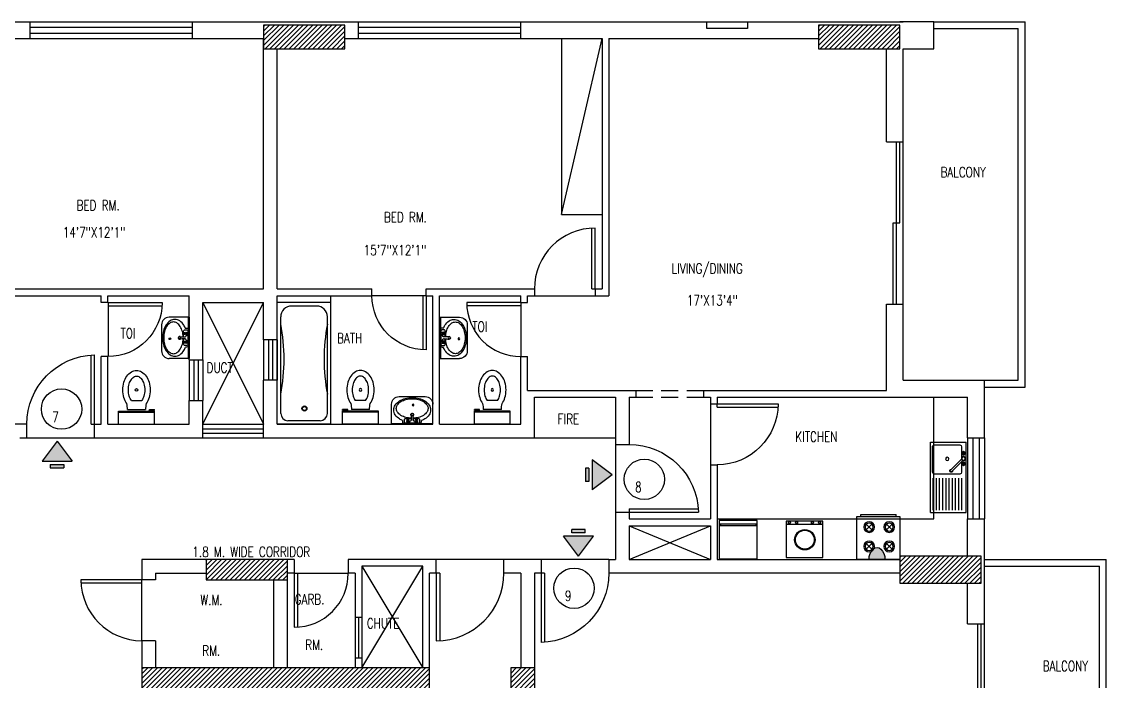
# Model space of a CAD drawing. Extents: x 5706208 to 5786773, y -2031603 to -1909573.
# Drawn here: x 5743665 to 5759690, y -1939824 to -1930075 of the extents above; entities that cross this region are included whole.
import ezdxf

# ---------------------------------------------------------------- set-up
doc = ezdxf.new("R2010")
doc.units = 0
doc.header["$LTSCALE"] = 1000
doc.header["$MEASUREMENT"] = 0
doc.linetypes.add('HIDDEN', pattern=[0.375, 0.25, -0.125])
doc.layers.get('0').update_dxf_attribs({"linetype": 'CONTINUOUS'})
for name, color, linetype in [('DOOR', 3, 'CONTINUOUS'), ('E-LIGHTING', 7, 'CONTINUOUS'), ('E-POWER', 7, 'CONTINUOUS'), ('FIXTURES', 8, 'CONTINUOUS'), ('HATCH', 254, 'CONTINUOUS'), ('STR - COLUMN', 4, 'CONTINUOUS'), ('TEXT', 2, 'CONTINUOUS'), ('WALL', 7, 'CONTINUOUS'), ('WIN', 3, 'CONTINUOUS')]:
    doc.layers.add(name, color=color, linetype=linetype)
doc.styles.add('TNR', font='romant.shx', dxfattribs={"width": 0.8})

# ---------------------------------------------------------------- blocks, each defined once
blk = doc.blocks.new('2')
at = {"layer": 'WIN'}
for p, q in [((135430, 69077), (134407, 69077)), ((135430, 69077), (135430, 69027)), ((135430, 69027), (134405, 69027))]:
    blk.add_line(p, q, dxfattribs=at)
blk.add_arc((135430, 69002), 1025, 90, 178.6024, dxfattribs=at)
blk = doc.blocks.new('4')
at = {"color": 1}
blk.add_line((137265, 121732), (138015, 121732), dxfattribs=at)
at = {"layer": 'WIN'}
for p, q in [((137215, 121732), (137265, 121732)), ((137215, 121732), (137215, 120932)), ((137265, 121732), (137265, 120934))]:
    blk.add_line(p, q, dxfattribs=at)
blk.add_arc((137215, 121732), 800, 270, 0, dxfattribs=at)
blk = doc.blocks.new('3')
at = {"layer": 'WIN'}
for p, q in [((131530, 59527), (130630, 59527)), ((131530, 59477), (130631, 59477)), ((131530, 59477), (131530, 59527))]:
    blk.add_line(p, q, dxfattribs=at)
blk.add_arc((131530, 59527), 900, 180, 270, dxfattribs=at)
blk = doc.blocks.new('A$C456860CD')
at = {"layer": 'FIXTURES'}
for p, q in [((7.1, 13.29, 50), (12.9, 13.29, 50)), ((0, 0, 50), (0, 7.3, 50)), ((0, 7.3, 50), (20, 7.3, 50)), ((0, 6.73, 50), (20, 6.73, 50)), ((4.94, 8.21, 50), (15.06, 8.21, 50)), ((17.14, 8.24, 50), (20, 8.24, 50)), ((17.14, 7.67, 50), (17.14, 8.24, 50)), ((17.14, 7.67, 50), (20, 7.67, 50)), ((20, 7.67, 50), (20, 8.24, 50)), ((20, 0, 50), (20, 7.3, 50)), ((0, 0, 50), (20, 0, 50))]:
    blk.add_line(p, q, dxfattribs=at)
at = {"layer": 'FIXTURES', "elevation": 50}
for points in [[(4.58, 11.51, -0.082549), (2.96, 14.87, -0.071279), (2.35, 19.17, -0.071279), (2.96, 23.46, -0.082773), (4.59, 26.83, -0.106766), (7.22, 29.25, -0.133376), (10, 30, -0.133376), (12.78, 29.25, -0.106766), (15.41, 26.83, -0.082773), (17.04, 23.46, -0.071279), (17.65, 19.17, -0.071279), (17.04, 14.87, -0.082549), (15.42, 11.51, -0.106766)], [(7.1, 13.29, -0.082549), (5.92, 15.74, -0.071279), (5.43, 19.17, -0.071279), (5.92, 22.59, -0.082773), (7.1, 25.05, -0.106766), (8.78, 26.59, -0.133376), (10, 26.92, -0.133376), (11.22, 26.59, -0.106766), (12.9, 25.05, -0.082773), (14.08, 22.59, -0.071279), (14.57, 19.17, -0.071279), (14.08, 15.74, -0.082549), (12.9, 13.29, -0.082549)]]:
    blk.add_lwpolyline(points, format="xyb", dxfattribs=at)
at = {"layer": 'FIXTURES'}
blk.add_circle((9.97, 19.2, 50), 0.682, dxfattribs=at)
for centre, radius, start, end in [((-11.44, 8.11, 50), 16.38, 0.35698, 11.99076), ((31.44, 8.11, 50), 16.38, 168.00924, 179.64302), ((16.63, 7.82, 50), 0.527, 260.88023, 343.43698), ((18.49, 7.82, 50), 0.527, 196.56302, 279.11977)]:
    blk.add_arc(centre, radius, start, end, dxfattribs=at)
blk = doc.blocks.new('LAV-S')
for p, q in [((-293, 0), (293, 0)), ((-293, 0), (-293, -284)), ((293, 0), (293, -284)), ((-293, -13), (293, -13)), ((-46, -50), (-75, -50)), ((-61, -35), (-61, -65)), ((-36, -40), (-36, -19)), ((-15, -66), (-15, -59)), ((14, -66), (14, -59)), ((36, -40), (36, -19)), ((45, -50), (75, -50)), ((60, -35), (60, -65)), ((-185, -392), (185, -392))]:
    blk.add_line(p, q)
for points in [[(-138, -55, 0.039711), (-178, -75, 0.107049), (-240, -134, 0.150029), (-261, -203, 0.150029), (-240, -272, 0.107049), (-178, -331, 0.075298), (-99, -365, 0.06206), (0, -377, 0.06206), (99, -365, 0.075298), (178, -331, 0.107049), (240, -272, 0.150029), (261, -203, 0.150029), (240, -134, 0.107049), (178, -75, 0.045264), (132, -52, 0.053604)], [(-12, -86, 0.053604), (-90, -97, 0.075298), (-159, -126, 0.107049), (-211, -175, 0.150029), (-225, -223, 0.150029), (-211, -272, 0.107049), (-159, -321, 0.075298), (-90, -350, 0.06206), (0, -361, 0.06206), (90, -350, 0.075298), (159, -321, 0.107049), (210, -272, 0.150029), (225, -223, 0.150029), (210, -175, 0.107049), (159, -126, 0.075298), (90, -97, 0.053604), (12, -86, 0.06206)], [(-138, -55), (-138, -37, -0.161372), (-129, -13)], [(-14, -79), (-96, -79, -0.414214), (-116, -59), (-116, -39, -0.414214), (-96, -19), (90, -19, -0.414214), (110, -39)], [(110, -39), (110, -59, -0.414214), (90, -79), (13, -79, -0.414214)], [(123, -13, -0.161372), (132, -37, -0.414214)], [(132, -37), (132, -52, -0.414214)]]:
    blk.add_lwpolyline(points, format="xyb")
for centre, radius in [((-61, -50), 19.1), ((-61, -50), 14.8), ((0, -136), 14.8), ((60, -50), 19.1), ((60, -50), 14.8), ((13, -273), 12.4)]:
    blk.add_circle(centre, radius)
for centre, radius, start, end in [((-37, -62), 22.2, 350.7967, 89.2835), ((-267, -84), 253, 348.1551, 4.1275), ((0, -136), 19.1, 157.9645, 22.0355), ((267, -84), 253, 175.8725, 191.8449), ((36, -62), 22.2, 90.7165, 189.2033), ((-185, -284), 108, 180, 270), ((185, -284), 108, 270, 0)]:
    blk.add_arc(centre, radius, start, end)
blk = doc.blocks.new('A$C185C11D3')
at = {"layer": 'FIXTURES'}
for p, q in [((0, 68, 50), (0, 0, 50)), ((0, 68, 50), (30, 68, 50)), ((30, 68, 50), (30, 0, 50)), ((2, 62, 50), (2, 8, 50)), ((6, 66, 50), (24, 66, 50)), ((28, 62, 50), (28, 8, 50)), ((0, 0, 50), (30, 0, 50)), ((8, 2, 50), (22, 2, 50))]:
    blk.add_line(p, q, dxfattribs=at)
for radius in [1.42, 1.1]:
    blk.add_circle((14.79, 59.22, 50), radius, dxfattribs=at)
for centre, radius, start, end in [((6, 62, 50), 4, 90, 180), ((24, 62, 50), 4, 0, 90), ((-100.79, 31.64, 50), 104.62, 349.25642, 10.74358), ((130.79, 31.64, 50), 104.62, 169.25642, 190.74358), ((8, 8, 50), 6, 180, 270), ((22, 8, 50), 6, 270, 0)]:
    blk.add_arc(centre, radius, start, end, dxfattribs=at)
blk = doc.blocks.new('KS-S')
at = {"color": 0}
for p, q in [((56, 612), (1161, 612)), ((56, 52), (56, 612)), ((593, 543), (91, 543)), ((658, 515), (658, 114)), ((851, 543), (686, 543)), ((870, 563), (702, 394)), ((891, 542), (724, 374)), ((840, 573), (797, 573)), ((819, 552), (819, 594)), ((1087, 543), (915, 543)), ((1006, 573), (964, 573)), ((985, 552), (985, 594)), ((1115, 114), (1115, 515)), ((1161, 52), (1161, 612)), ((593, 493), (91, 493)), ((593, 443), (91, 443)), ((593, 393), (91, 393)), ((593, 343), (91, 343)), ((593, 293), (91, 293)), ((593, 243), (91, 243)), ((593, 193), (91, 193)), ((56, 52), (1161, 52)), ((593, 143), (91, 143)), ((593, 93), (91, 93)), ((686, 86), (1087, 86))]:
    blk.add_line(p, q, dxfattribs=at)
for centre, radius in [((819, 573), 26.1), ((819, 573), 21.3), ((901, 573), 32.6), ((901, 573), 26.6), ((985, 573), 26.1), ((985, 573), 21.3), ((895, 317), 26.1)]:
    blk.add_circle(centre, radius, dxfattribs=at)
for centre, radius, start, end in [((686, 515), 28, 90, 180), ((1087, 515), 28, 0, 90), ((709, 380), 21.7, 89.3249, 2.0537), ((709, 380), 15.7, 119.7441, 334.7167), ((686, 114), 28, 180, 270), ((1087, 114), 28, 270, 0)]:
    blk.add_arc(centre, radius, start, end, dxfattribs=at)
blk = doc.blocks.new('FRIDGE')
at = {"color": 0}
for p, q in [((-550, 600), (-550, 0)), ((-550, 575), (-525, 575)), ((-525, 600), (-525, 0)), ((-550, 25), (-525, 25))]:
    blk.add_line(p, q, dxfattribs=at)
blk.add_lwpolyline([(-600, 575), (-625, 575), (-625, 500), (-600, 500)], dxfattribs=at)
blk.add_lwpolyline([(-600, 600), (0, 600), (0, 0), (-600, 0)], close=True, dxfattribs=at)
blk = doc.blocks.new('WM')
at = {"layer": 'FIXTURES', "color": 0}
blk.add_line((110, 115), (681, 115), dxfattribs=at)
blk.add_lwpolyline([(681, 65), (681, 635), (110, 635), (110, 65)], close=True, dxfattribs=at)
for centre, radius in [((390, 357), 160), ((390, 357), 148), ((158, 88), 15.9), ((272, 88), 15.9), ((519, 88), 15.9), ((633, 88), 15.9)]:
    blk.add_circle(centre, radius, dxfattribs=at)
blk = doc.blocks.new('A$C556A3EF4')
at = {"layer": 'FIXTURES', "linetype": 'Continuous'}
for p, q in [((0, 21.84), (0, 2.16)), ((1.2, 21.84), (0, 21.84)), ((4.92, 19.29), (9.16, 15.05)), ((4.92, 15.05), (9.16, 19.29)), ((15.72, 19.29), (19.96, 15.05)), ((15.72, 15.05), (19.96, 19.29)), ((4.92, 8.05), (9.16, 3.8)), ((4.92, 3.8), (9.16, 8.05)), ((15.72, 8.05), (19.96, 3.8)), ((15.72, 3.8), (19.96, 8.05)), ((1.2, 2.16), (0, 2.16))]:
    blk.add_line(p, q, dxfattribs=at)
blk.add_lwpolyline([(1.2, 24), (1.2, 0), (25.2, 0), (25.2, 24)], close=True, dxfattribs=at)
for centre, radius in [((7.04, 17.17), 3), ((7.04, 17.17), 2.24), ((17.84, 17.17), 3), ((17.84, 17.17), 2.24), ((7.04, 5.93), 3), ((7.04, 5.93), 2.24), ((17.84, 5.93), 3), ((17.84, 5.93), 2.24)]:
    blk.add_circle(centre, radius, dxfattribs=at)
blk = doc.blocks.new('20A-Flux Outlet')
at = {"layer": 'E-POWER', "linetype": 'Continuous'}
h = blk.add_hatch(color=210, dxfattribs=at)
edge = h.paths.add_edge_path()
edge.add_ellipse((0, 0), major_axis=(13.2, 0), ratio=0.656577, start_angle=120, end_angle=180)
edge.add_line((-13.2, 0), (-6.6, 0))
edge.add_line((-6.6, 0), (-6.6, 7.5))
edge = h.paths.add_edge_path()
edge.add_ellipse((0, 0), major_axis=(13.2, 0), ratio=0.656577, start_angle=90, end_angle=120)
edge.add_line((-6.6, 7.5), (-6.6, 0))
edge.add_line((-6.6, 0), (0, 0))
edge.add_line((0, 0), (0, 8.7))
edge = h.paths.add_edge_path()
edge.add_line((0, 0), (-6.6, 0))
edge.add_line((-6.6, 0), (-6.6, -7.5))
edge.add_ellipse((0, 0), major_axis=(13.2, 0), ratio=0.656577, start_angle=240, end_angle=270)
edge.add_line((0, -8.7), (0, 0))
edge = h.paths.add_edge_path()
edge.add_line((-6.6, 0), (-13.2, 0))
edge.add_ellipse((0, 0), major_axis=(13.2, 0), ratio=0.656577, start_angle=180, end_angle=240)
edge.add_line((-6.6, -7.5), (-6.6, 0))
at = {"layer": 'E-POWER', "color": 210, "linetype": 'Continuous'}
blk.add_line((0, -8.7), (0, 8.7), dxfattribs=at)
at = {"layer": 'E-POWER', "color": 210, "linetype": 'Continuous', "extrusion": (0, 0, -1)}
blk.add_ellipse((0, 0), major_axis=(13.2, 0), ratio=0.656577, start_param=1.570796, end_param=4.712389, dxfattribs=at)

msp = doc.modelspace()

# ---------------------------------------------------------------- hatches: boundary and pattern name
at = {"layer": 'STR - COLUMN'}
h = msp.add_hatch(dxfattribs=at)
h.set_pattern_fill('ANSI31', color=8, scale=400)
h.set_pattern_definition([(45, (396626.04, -372463.856), (-35.35533906, 35.35533906), [])])
h.paths.add_polyline_path([(5747239.5, -1930474.8), (5747239.5, -1930124.8), (5748439.5, -1930124.8), (5748439.5, -1930474.8)])
h = msp.add_hatch(dxfattribs=at)
h.set_pattern_fill('ANSI31', color=8, scale=400)
h.set_pattern_definition([(45, (404826.04, -372463.856), (-35.35533906, 35.35533906), [])])
h.paths.add_polyline_path([(5755439.5, -1930474.8), (5755439.5, -1930124.8), (5756639.5, -1930124.8), (5756639.5, -1930474.8)])
h = msp.add_hatch(dxfattribs=at)
h.set_pattern_fill('ANSI31', color=8, scale=400)
h.set_pattern_definition([(45, (395776.04, -380363.856), (-35.35533906, 35.35533906), [])])
h.paths.add_polyline_path([(5746389.5, -1938324.8), (5746389.5, -1938024.8), (5747589.5, -1938024.8), (5747589.5, -1938324.8)])
h = msp.add_hatch(dxfattribs=at)
h.set_pattern_fill('ANSI31', color=8, scale=400)
h.set_pattern_definition([(45, (406026.04, -380313.856), (-35.35533906, 35.35533906), [])])
h.paths.add_polyline_path([(5756639.5, -1938374.8), (5756639.5, -1937974.8), (5757839.5, -1937974.8), (5757839.5, -1938374.8)])
h = msp.add_hatch(dxfattribs=at)
h.set_pattern_fill('ANSI31', color=8, scale=400)
h.set_pattern_definition([(45, (394826.04, -381963.856), (-35.35533906, 35.35533906), [])])
h.paths.add_polyline_path([(5749689.5, -1939974.8), (5749689.5, -1939624.8), (5745439.5, -1939624.8), (5745439.5, -1940074.8), (5745789.5, -1940074.8), (5745789.5, -1939974.8)])
h.paths.add_polyline_path([(5750889.5, -1942724.8), (5750889.5, -1939624.8), (5751239.5, -1939624.8), (5751239.5, -1942724.8)])
at = {"layer": 'WIN'}
h = msp.add_hatch(color=8, dxfattribs=at)
h.paths.add_polyline_path([(5744187.4, -1936277.2), (5743966.2, -1936569.7), (5744408.7, -1936569.7)])
h.paths.add_polyline_path([(5744287.4, -1936619.7), (5744087.4, -1936619.7), (5744087.4, -1936669.7), (5744287.4, -1936669.7)])
h = msp.add_hatch(color=8, dxfattribs=at)
h.paths.add_polyline_path([(5752387.1, -1936772.7), (5752094.6, -1936551.4), (5752094.6, -1936993.9)])
h.paths.add_polyline_path([(5752044.6, -1936872.7), (5752044.6, -1936672.7), (5751994.6, -1936672.7), (5751994.6, -1936872.7)])
h = msp.add_hatch(color=8, dxfattribs=at)
h.paths.add_polyline_path([(5751891.6, -1937972.3), (5752112.9, -1937679.8), (5751670.4, -1937679.8)])
h.paths.add_polyline_path([(5751791.6, -1937629.8), (5751991.6, -1937629.8), (5751991.6, -1937579.8), (5751791.6, -1937579.8)])

# ---------------------------------------------------------------- linework, layer by layer
at = {"color": 8}
for p, q in [((5757139.5, -1930074.8), (5758489.5, -1930074.8)), ((5757139.5, -1930174.8), (5758389.5, -1930174.8)), ((5758389.5, -1935374.8), (5758389.5, -1930174.8)), ((5758489.5, -1935474.8), (5758489.5, -1930074.8)), ((5757889.5, -1935374.8), (5758389.5, -1935374.8)), ((5757889.5, -1935474.8), (5758489.5, -1935474.8)), ((5743739.5, -1936224.8), (5744739.5, -1936224.8)), ((5752439.5, -1936324.8), (5752439.5, -1937324.8)), ((5752639.5, -1937424.8), (5753839.5, -1937424.8)), ((5752639.5, -1937524.8), (5753839.5, -1937524.8)), ((5752639.5, -1938024.8), (5753839.5, -1937524.8)), ((5752639.5, -1937524.8), (5753839.5, -1938024.8)), ((5752339.5, -1938024.8), (5751339.5, -1938024.8)), ((5757889.5, -1938024.8), (5759689.5, -1938024.8)), ((5759689.5, -1942374.8), (5759689.5, -1938024.8)), ((5748689.5, -1939624.8), (5749589.5, -1938124.8)), ((5748689.5, -1938124.8), (5749589.5, -1939624.8)), ((5757889.5, -1938124.8), (5759589.5, -1938124.8)), ((5759589.5, -1942274.8), (5759589.5, -1938124.8))]:
    msp.add_line(p, q, dxfattribs=at)
for centre in [(5744253.7, -1935801), (5752863.3, -1936838.9), (5751825.4, -1938448.5)]:
    msp.add_circle(centre, 298.4, dxfattribs=at)
at = {"layer": 'FIXTURES'}
msp.add_lwpolyline([(5748233.6, -1934224.8), (5748233.6, -1934124.8)], dxfattribs=at)
at = {"layer": 'HATCH', "color": 41, "true_color": 0xffd4a8}
for p, q in [((5751239.5, -1934124.8), (5752139.5, -1934124.8)), ((5753839.5, -1935724.8), (5753839.5, -1936624.8))]:
    msp.add_line(p, q, dxfattribs=at)
at = {"layer": 'STR - COLUMN', "ltscale": 0.1}
for p, q in [((5745439.5, -1939624.8), (5745439.5, -1940074.8)), ((5749689.5, -1939624.8), (5745439.5, -1939624.8)), ((5751239.5, -1939624.8), (5750889.5, -1939624.8)), ((5750889.5, -1939624.8), (5750889.5, -1942724.8)), ((5751239.5, -1939624.8), (5751239.5, -1942724.8))]:
    msp.add_line(p, q, dxfattribs=at)
for points in [[(5748439.5, -1930124.8), (5747239.5, -1930124.8), (5747239.5, -1930474.8), (5748439.5, -1930474.8), (5748439.5, -1930124.8)], [(5756639.5, -1930124.8), (5755439.5, -1930124.8), (5755439.5, -1930474.8), (5756639.5, -1930474.8), (5756639.5, -1930124.8)], [(5747589.5, -1938024.8), (5746389.5, -1938024.8), (5746389.5, -1938324.8), (5747589.5, -1938324.8), (5747589.5, -1938024.8)], [(5757839.5, -1937974.8), (5756639.5, -1937974.8), (5756639.5, -1938374.8), (5757839.5, -1938374.8), (5757839.5, -1937974.8)]]:
    msp.add_lwpolyline(points, dxfattribs=at)
at = {"layer": 'WALL', "color": 8}
for p, q in [((5742189.5, -1930074.8), (5743789.5, -1930074.8)), ((5743789.5, -1930324.8), (5743789.5, -1930074.8)), ((5746189.5, -1930074.8), (5748639.5, -1930074.8)), ((5746189.5, -1930324.8), (5746189.5, -1930074.8)), ((5748639.5, -1930324.8), (5748639.5, -1930074.8)), ((5751039.5, -1930074.8), (5753789.5, -1930074.8)), ((5751039.5, -1930324.8), (5751039.5, -1930074.8)), ((5753789.5, -1930074.8), (5754389.5, -1930074.8)), ((5754389.5, -1930074.8), (5756689.5, -1930074.8)), ((5742739.5, -1930324.8), (5743789.5, -1930324.8)), ((5746189.5, -1930324.8), (5747239.5, -1930324.8)), ((5747239.5, -1934024.8), (5747239.5, -1930324.8)), ((5748439.5, -1930324.8), (5748639.5, -1930324.8)), ((5751039.5, -1930324.8), (5752239.5, -1930324.8)), ((5751639.5, -1930324.8), (5751639.5, -1932924.8)), ((5751639.5, -1932924.8), (5752239.5, -1930324.8)), ((5752239.5, -1930324.8), (5752239.5, -1934024.8)), ((5752339.5, -1930324.8), (5755439.5, -1930324.8)), ((5752339.5, -1930324.8), (5752339.5, -1934124.8)), ((5747439.5, -1934024.8), (5747439.5, -1930474.8)), ((5756439.5, -1931849.8), (5756439.5, -1930474.8)), ((5756689.5, -1935374.8), (5756689.5, -1930474.8)), ((5756439.5, -1931849.8), (5756689.5, -1931849.8)), ((5751639.5, -1932924.8), (5752239.5, -1932924.8)), ((5742739.5, -1934024.8), (5747239.5, -1934024.8)), ((5747439.5, -1934024.8), (5748839.5, -1934024.8)), ((5748839.5, -1934124.8), (5748839.5, -1934024.8)), ((5749639.5, -1934124.8), (5749639.5, -1934024.8)), ((5749639.5, -1934024.8), (5751239.5, -1934024.8)), ((5751239.5, -1934024.8), (5751239.5, -1934124.8)), ((5752139.5, -1934024.8), (5752239.5, -1934024.8)), ((5752139.5, -1934024.8), (5752139.5, -1934124.8)), ((5742239.5, -1934124.8), (5744839.5, -1934124.8)), ((5744839.5, -1934224.8), (5744839.5, -1934124.8)), ((5744939.5, -1934224.8), (5744939.5, -1934124.8)), ((5744939.5, -1934124.8), (5746139.5, -1934124.8)), ((5746139.5, -1935074.8), (5746139.5, -1934124.8)), ((5747439.5, -1934774.8), (5747439.5, -1934124.8)), ((5747439.5, -1934124.8), (5748839.5, -1934124.8)), ((5749639.5, -1934124.8), (5749739.5, -1934124.8)), ((5749739.5, -1936024.8), (5749739.5, -1934124.8)), ((5749839.5, -1936024.8), (5749839.5, -1934124.8)), ((5749839.5, -1934124.8), (5751039.5, -1934124.8)), ((5751039.5, -1934224.8), (5751039.5, -1934124.8)), ((5751139.5, -1934224.8), (5751139.5, -1934124.8)), ((5751139.5, -1934124.8), (5751239.5, -1934124.8)), ((5752139.5, -1934124.8), (5752339.5, -1934124.8)), ((5744939.5, -1934224.8), (5744839.5, -1934224.8)), ((5746339.5, -1935074.8), (5746339.5, -1934224.8)), ((5746339.5, -1934224.8), (5747239.5, -1934224.8)), ((5746339.5, -1936024.8), (5747239.5, -1934224.8)), ((5746339.5, -1934224.8), (5747239.5, -1936024.8)), ((5747239.5, -1934774.8), (5747239.5, -1934224.8)), ((5751039.5, -1934224.8), (5751139.5, -1934224.8)), ((5756439.5, -1935524.8), (5756439.5, -1934249.8)), ((5756439.5, -1934249.8), (5756689.5, -1934249.8)), ((5747439.5, -1934774.8), (5747239.5, -1934774.8)), ((5744839.5, -1936024.8), (5744839.5, -1935024.8)), ((5744939.5, -1935024.8), (5744839.5, -1935024.8)), ((5744939.5, -1936024.8), (5744939.5, -1935024.8)), ((5746139.5, -1935074.8), (5746339.5, -1935074.8)), ((5751039.5, -1936024.8), (5751039.5, -1935024.8)), ((5751039.5, -1935024.8), (5751139.5, -1935024.8)), ((5751139.5, -1935524.8), (5751139.5, -1935024.8)), ((5747239.5, -1936224.8), (5747239.5, -1935374.8)), ((5747439.5, -1935374.8), (5747239.5, -1935374.8)), ((5747439.5, -1936024.8), (5747439.5, -1935374.8)), ((5756689.5, -1935374.8), (5757889.5, -1935374.8)), ((5757889.5, -1936224.8), (5757889.5, -1935374.8)), ((5751139.5, -1935524.8), (5752739.5, -1935524.8)), ((5751239.5, -1936224.8), (5751239.5, -1935624.8)), ((5751239.5, -1935624.8), (5752439.5, -1935624.8)), ((5752439.5, -1935624.8), (5752439.5, -1936324.8)), ((5752639.5, -1935624.8), (5752639.5, -1936324.8)), ((5752639.5, -1935624.8), (5752739.5, -1935624.8)), ((5752739.5, -1935524.8), (5752739.5, -1935624.8)), ((5753739.5, -1935524.8), (5753739.5, -1935624.8)), ((5753739.5, -1935524.8), (5753939.5, -1935524.8)), ((5753739.5, -1935624.8), (5753839.5, -1935624.8)), ((5753839.5, -1935624.8), (5753839.5, -1935724.8)), ((5753939.5, -1935524.8), (5756439.5, -1935524.8)), ((5753939.5, -1935624.8), (5753939.5, -1935724.8)), ((5753939.5, -1935624.8), (5757639.5, -1935624.8)), ((5757139.5, -1937424.8), (5757139.5, -1935624.8)), ((5757639.5, -1936224.8), (5757639.5, -1935624.8)), ((5746139.5, -1936024.8), (5746139.5, -1935674.8)), ((5746139.5, -1935674.8), (5746339.5, -1935674.8)), ((5746339.5, -1936224.8), (5746339.5, -1935674.8)), ((5753839.5, -1935724.8), (5753939.5, -1935724.8)), ((5743739.5, -1936024.8), (5743539.5, -1936024.8)), ((5743739.5, -1936224.8), (5743739.5, -1936024.8)), ((5744739.5, -1936024.8), (5744839.5, -1936024.8)), ((5744739.5, -1936224.8), (5744739.5, -1936024.8)), ((5744939.5, -1936024.8), (5746139.5, -1936024.8)), ((5747439.5, -1936024.8), (5749739.5, -1936024.8)), ((5749839.5, -1936024.8), (5751039.5, -1936024.8)), ((5743639.5, -1936224.8), (5743739.5, -1936224.8)), ((5744739.5, -1936224.8), (5746339.5, -1936224.8)), ((5747239.5, -1936224.8), (5752439.5, -1936224.8)), ((5757639.5, -1936224.8), (5757889.5, -1936224.8)), ((5752439.5, -1936324.8), (5752639.5, -1936324.8)), ((5753839.5, -1936624.8), (5753839.5, -1937424.8)), ((5753839.5, -1936624.8), (5753939.5, -1936624.8)), ((5753939.5, -1936624.8), (5753939.5, -1938024.8)), ((5752439.5, -1937324.8), (5752439.5, -1938024.8)), ((5752439.5, -1937324.8), (5752639.5, -1937324.8)), ((5752639.5, -1937324.8), (5752639.5, -1937424.8)), ((5753939.5, -1937424.8), (5757139.5, -1937424.8)), ((5757639.5, -1937974.8), (5757639.5, -1937424.8)), ((5757639.5, -1937424.8), (5757889.5, -1937424.8)), ((5757889.5, -1942374.8), (5757889.5, -1937424.8)), ((5752639.5, -1937524.8), (5752639.5, -1938024.8)), ((5753839.5, -1937524.8), (5753839.5, -1938024.8)), ((5745439.5, -1938024.8), (5745439.5, -1938324.8)), ((5746639.5, -1938024.8), (5745439.5, -1938024.8)), ((5747689.5, -1938024.8), (5747589.5, -1938024.8)), ((5747589.5, -1939624.8), (5747589.5, -1938024.8)), ((5747689.5, -1938024.8), (5747689.5, -1938224.8)), ((5748489.5, -1938024.8), (5748489.5, -1938224.8)), ((5748689.5, -1938024.8), (5748489.5, -1938024.8)), ((5749589.5, -1938024.8), (5748689.5, -1938024.8)), ((5751339.5, -1938024.8), (5749589.5, -1938024.8)), ((5749789.5, -1938224.8), (5749789.5, -1938024.8)), ((5750789.5, -1938224.8), (5750789.5, -1938024.8)), ((5751339.5, -1938024.8), (5751339.5, -1938224.8)), ((5752339.5, -1938024.8), (5752339.5, -1938224.8)), ((5752339.5, -1938024.8), (5752439.5, -1938024.8)), ((5752639.5, -1938024.8), (5753839.5, -1938024.8)), ((5753939.5, -1938024.8), (5756639.5, -1938024.8)), ((5745639.5, -1938224.8), (5745639.5, -1938324.8)), ((5745639.5, -1938224.8), (5746389.5, -1938224.8)), ((5747689.5, -1938224.8), (5747589.5, -1938224.8)), ((5748589.5, -1938224.8), (5748489.5, -1938224.8)), ((5748589.5, -1938224.8), (5748589.5, -1938882.5)), ((5748689.5, -1938124.8), (5748689.5, -1938882.5)), ((5749589.5, -1938124.8), (5748689.5, -1938124.8)), ((5749589.5, -1939624.8), (5749589.5, -1938124.8)), ((5749789.5, -1938224.8), (5749689.5, -1938224.8)), ((5749689.5, -1939974.8), (5749689.5, -1938224.8)), ((5751039.5, -1938224.8), (5750789.5, -1938224.8)), ((5751039.5, -1938224.8), (5751039.5, -1939624.8)), ((5751339.5, -1938224.8), (5751239.5, -1938224.8)), ((5751239.5, -1938224.8), (5751239.5, -1939624.8)), ((5756639.5, -1938224.8), (5752339.5, -1938224.8)), ((5745639.5, -1938324.8), (5745439.5, -1938324.8)), ((5745439.5, -1939224.8), (5745439.5, -1938324.8)), ((5747389.5, -1939624.8), (5747389.5, -1938324.8)), ((5757639.5, -1938974.5), (5757639.5, -1938374.8)), ((5748689.5, -1938882.5), (5748589.5, -1938882.5)), ((5757639.5, -1938974.5), (5757889.5, -1938974.5)), ((5745439.5, -1939224.8), (5745439.5, -1939624.8)), ((5745639.5, -1939224.8), (5745439.5, -1939224.8)), ((5745639.5, -1939224.8), (5745639.5, -1939624.8)), ((5748589.5, -1939482.5), (5748589.5, -1939624.8)), ((5748689.5, -1939482.5), (5748589.5, -1939482.5)), ((5748689.5, -1939482.5), (5748689.5, -1939624.8))]:
    msp.add_line(p, q, dxfattribs=at)
for points in [[(5754389.5, -1930074.8), (5754389.5, -1930174.8), (5753789.5, -1930174.8), (5753789.5, -1930074.8)], [(5756689.5, -1930474.8), (5757139.5, -1930474.8), (5757139.5, -1930074.8), (5756639.5, -1930074.8)]]:
    msp.add_lwpolyline(points, dxfattribs=at)
at = {"layer": 'WIN', "color": 8}
for p, q in [((5743789.5, -1930074.8), (5746189.5, -1930074.8)), ((5743789.5, -1930154.8), (5746189.5, -1930154.8)), ((5748639.5, -1930074.8), (5751039.5, -1930074.8)), ((5748639.5, -1930154.8), (5751039.5, -1930154.8)), ((5743789.5, -1930244.8), (5746189.5, -1930244.8)), ((5743789.5, -1930324.8), (5746189.5, -1930324.8)), ((5748639.5, -1930244.8), (5751039.5, -1930244.8)), ((5748639.5, -1930324.8), (5751039.5, -1930324.8)), ((5756589.5, -1934249.8), (5756589.5, -1931849.8)), ((5756639.5, -1933049.8), (5756639.5, -1931849.8)), ((5756539.5, -1933049.8), (5756639.5, -1933049.8)), ((5756539.5, -1934249.8), (5756539.5, -1933049.8)), ((5747239.5, -1934774.8), (5747239.5, -1935374.8)), ((5747309.5, -1934774.8), (5747309.5, -1935374.8)), ((5747369.5, -1934774.8), (5747369.5, -1935374.8)), ((5747439.5, -1934774.8), (5747439.5, -1935374.8)), ((5746139.5, -1935074.8), (5746139.5, -1935674.8)), ((5746209.5, -1935074.8), (5746209.5, -1935674.8)), ((5746269.5, -1935074.8), (5746269.5, -1935674.8)), ((5746339.5, -1935074.8), (5746339.5, -1935674.8)), ((5746339.5, -1936024.8), (5747239.5, -1936024.8)), ((5746339.5, -1936094.8), (5747239.5, -1936094.8)), ((5744187.4, -1936274.7), (5743966.2, -1936569.7)), ((5744187.4, -1936274.7), (5744408.7, -1936569.7)), ((5746339.5, -1936154.8), (5747239.5, -1936154.8)), ((5746339.5, -1936224.8), (5747239.5, -1936224.8)), ((5757639.5, -1936224.8), (5757639.5, -1937424.8)), ((5757719.5, -1936224.8), (5757719.5, -1937424.8)), ((5757809.5, -1936224.8), (5757809.5, -1937424.8)), ((5757889.5, -1936224.8), (5757889.5, -1937424.8)), ((5743966.2, -1936569.7), (5744408.7, -1936569.7)), ((5744087.4, -1936619.7), (5744087.4, -1936669.7)), ((5744087.4, -1936619.7), (5744287.4, -1936619.7)), ((5744287.4, -1936619.7), (5744287.4, -1936669.7)), ((5752094.6, -1936551.4), (5752094.6, -1936993.9)), ((5752389.6, -1936772.7), (5752094.6, -1936551.4)), ((5744087.4, -1936669.7), (5744287.4, -1936669.7)), ((5751994.6, -1936672.7), (5751994.6, -1936872.7)), ((5752044.6, -1936672.7), (5751994.6, -1936672.7)), ((5752044.6, -1936672.7), (5752044.6, -1936872.7)), ((5752389.6, -1936772.7), (5752094.6, -1936993.9)), ((5752044.6, -1936872.7), (5751994.6, -1936872.7)), ((5751791.6, -1937629.8), (5751791.6, -1937579.8)), ((5751991.6, -1937579.8), (5751791.6, -1937579.8)), ((5751991.6, -1937629.8), (5751991.6, -1937579.8)), ((5752112.9, -1937679.8), (5751670.4, -1937679.8)), ((5751891.6, -1937974.8), (5751670.4, -1937679.8)), ((5751991.6, -1937629.8), (5751791.6, -1937629.8)), ((5751891.6, -1937974.8), (5752112.9, -1937679.8)), ((5748589.5, -1938882.5), (5748589.5, -1939482.5)), ((5748639.5, -1938882.5), (5748639.5, -1939482.5)), ((5748689.5, -1938882.5), (5748689.5, -1939482.5)), ((5757789.5, -1941374.5), (5757789.5, -1938974.5)), ((5757839.5, -1940174.5), (5757839.5, -1938974.5))]:
    msp.add_line(p, q, dxfattribs=at)
at = {"layer": 'WIN', "color": 8, "linetype": 'HIDDEN'}
for p, q in [((5752739.5, -1935524.8), (5753739.5, -1935524.8)), ((5752739.5, -1935624.8), (5753739.5, -1935624.8))]:
    msp.add_line(p, q, dxfattribs=at)

# ---------------------------------------------------------------- block references
at = {"layer": 'DOOR', "rotation": 270}
for name, p in [('3', (5692612.9, -1802495.1)), ('4', (5629307, -1797009.8))]:
    msp.add_blockref(name, p, dxfattribs=at)
at = {"layer": 'DOOR', "xscale": -1}
for name, p in [('4', (5886854.5, -2055857.3)), ('3', (5885469.2, -1995251.3)), ('2', (5888069.2, -2006351.3))]:
    msp.add_blockref(name, p, dxfattribs=at)
for name, p, rotation in [('4', (5866672, -1797009.8), 90), ('2', (5813766.1, -1800595.1), 90), ('2', (5682312.9, -2073654.4), 270)]:
    msp.add_blockref(name, p, dxfattribs=dict(at, rotation=rotation))
at = {"layer": 'DOOR'}
for name, p in [('4', (5610474.5, -2059957.3)), ('3', (5613909.9, -1997851.3))]:
    msp.add_blockref(name, p, dxfattribs=at)
at = {"layer": 'DOOR', "xscale": 1.111111111111111, "yscale": 1.111111111111111, "zscale": 1.111111111111111, "rotation": 90}
msp.add_blockref('3', (5815930.2, -2084368.8), dxfattribs=at)
at = {"layer": 'E-LIGHTING', "linetype": 'Continuous', "xscale": 13.58256551297382, "yscale": 13.58256552461535, "zscale": 13.58256551297382, "rotation": 270}
msp.add_blockref('20A-Flux Outlet', (5756301.6, -1938024.8), dxfattribs=at)
at = {"layer": 'FIXTURES'}
for name, p, xscale, yscale, zscale, rotation in [('A$C185C11D3', (5748233.6, -1934224.8, -1323.5), 26.47058823530097, 26.47058823531916, 26.47058823531916, 180), ('LAV-S', (5746139.5, -1934747.8), 1.04214914309341, 1.04214914309341, 1.04214914309341, 270), ('LAV-S', (5749839.5, -1934747.8), -1.04214914309341, 1.04214914309341, 1.04214914309341, 90), ('LAV-S', (5749434.2, -1936024.8), -1.042149143118877, 1.04214914309341, 1.04214914309341, 180), ('KS-S', (5757040.6, -1937379.9), -0.9411764702672372, 0.9411764702672372, 0.9411764702672372, 270), ('FRIDGE', (5754532.9, -1938013.8), -0.9411764706455868, 0.9411764706455868, 0.9411764705890892, 90), ('A$C556A3EF4', (5756639.5, -1937357.7), -26.47058823531552, 26.47058823531552, 26.47058823531552, 90), ('WM', (5755602.5, -1937396), 0.9411764702526852, 0.9411764702672372, 0.9411764702672372, 180)]:
    msp.add_blockref(name, p, dxfattribs=dict(at, xscale=xscale, yscale=yscale, zscale=zscale, rotation=rotation))
at = {"layer": 'FIXTURES', "yscale": 26.47058823531916, "zscale": 26.47058823531916}
for p, xscale in [((5745096.7, -1936024.8, -1323.5), 26.47058823530097), ((5748934.5, -1936024.8, -1323.5), -26.47058823530097), ((5750882.4, -1936024.8, -1323.5), -26.47058823530097)]:
    msp.add_blockref('A$C456860CD', p, dxfattribs=dict(at, xscale=xscale))

# ---------------------------------------------------------------- texts
at = {"layer": 'TEXT', "style": 'TNR', "width": 0.75}
for s, p in [('BALCONY', (5757240.3, -1932373.2)), ('BED RM.', (5744475.4, -1932864.6)), ('BED RM.', (5749015.7, -1933040.2)), ('14\'7"X12\'1"', (5744272.3, -1933262.5)), ('15\'7"X12\'1"', (5748717.3, -1933526.4)), ('LIVING/DINING', (5753267.9, -1933798.4)), ('17\'X13\'4"', (5753492.8, -1934269)), ('TOI', (5750322.8, -1934657.8)), ('TOI', (5745124.7, -1934755.7)), ('BATH', (5748324.6, -1934828.1)), ('DUCT', (5746396.7, -1935263.3)), ('7', (5744117.5, -1935993.1)), ('FIRE', (5751583.4, -1936022.3)), ('KITCHEN', (5755095.1, -1936283.7)), ('8', (5752727.3, -1937026.4)), ('1.8 M. WIDE CORRIDOR', (5746186.4, -1937986.6)), ('GARB.', (5747699.1, -1938687.3)), ('9', (5751689.4, -1938636)), ('W.M.', (5746304.6, -1938698.4)), ('CHUTE', (5748763.2, -1939041.8)), ('RM.', (5746332.9, -1939447.1)), ('RM.', (5747854.8, -1939360.5)), ('BALCONY', (5758750.6, -1939673.8))]:
    msp.add_text(s, height=150, dxfattribs=at).set_placement(p)

doc.saveas('drawing.dxf')
